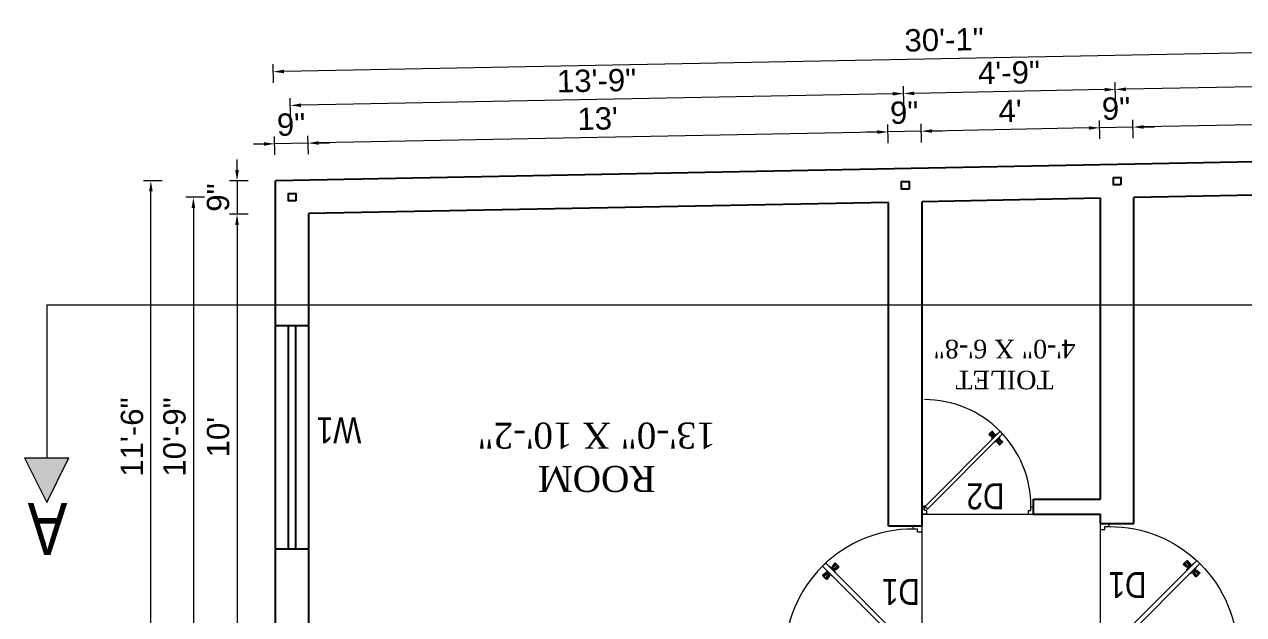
# Model space of a CAD drawing. Header units: inches. Extents: x 392906 to 410488, y -52747 to -40742.
# Drawn here: x 400132.8 to 400460.9, y -50950.3 to -50791.6 of the extents above; entities that cross this region are included whole.
import ezdxf

# ---------------------------------------------------------------- set-up
doc = ezdxf.new("R2010")
doc.units = ezdxf.units.IN
doc.header["$LTSCALE"] = 2
doc.header["$MEASUREMENT"] = 0
doc.header["$PDMODE"] = 34
doc.layers.get('0').update_dxf_attribs({"linetype": 'CONTINUOUS'})
doc.layers.get('DEFPOINTS').update_dxf_attribs({"color": 141, "linetype": 'CONTINUOUS'})
for name, color, linetype, lineweight in [('DOOR & WIN', 1, 'CONTINUOUS', 25), ('PUERTAS', 7, 'CONTINUOUS', 9), ('steps', 253, 'CONTINUOUS', 20)]:
    doc.layers.add(name, color=color, linetype=linetype, lineweight=lineweight)
doc.styles.add('Lettring Text', font='arial.ttf')
doc.styles.get("Standard").update_dxf_attribs({"font": 'ARIALN.TTF'})
doc.dimstyles.new('Copy of Standard', dxfattribs={"dimtxt": 6, "dimasz": 2.875, "dimexe": 2, "dimexo": 4, "dimgap": 2, "dimtad": 1, "dimdec": 0, "dimrnd": 1, "dimzin": 0, "dimdsep": 46, "dimlunit": 4, "dimtxsty": 'Lettring Text', "dimcen": 0.1, "dimclrd": 7, "dimclre": 7, "dimclrt": 7, "dimazin": 0, "dimtfac": 0.645, "dimtdec": 0, "dimtmove": 1, "dimatfit": 0, "dimfxl": 3, "dimfxlon": 1, "dimtfillclr": 256, "dimtolj": 1, "dimtzin": 0, "dimlwd": -1, "dimlwe": -1, "dimarcsym": 2})

# ---------------------------------------------------------------- blocks, each defined once
blk = doc.blocks.new('3ft')
at = {"layer": 'PUERTAS', "color": 6}
for p, q in [((1.01, 2.52), (25.23, 26.74)), ((26.05, 25.92), (25.23, 26.74)), ((26.05, 25.92), (1.77, 1.64)), ((0, 2.4), (0, 0)), ((0.72, 2.4), (0, 2.4)), ((1.6, 0), (0, 0)), ((0.72, 1.52), (0.72, 2.44)), ((0.8, 1.52), (0.72, 1.52)), ((0.8, 1.52), (0.8, 2.41)), ((0.8, 1.2), (0.8, 1.52)), ((1.6, 1.2), (0.8, 1.2)), ((1.57, 1.84), (0.94, 2.47)), ((1.63, 1.89), (0.97, 2.55)), ((1.63, 1.89), (1.57, 1.84)), ((1.77, 1.64), (1.57, 1.84)), ((1.6, 0), (1.6, 1.2)), ((34.4, 0), (34.4, 1.2)), ((34.4, 1.2), (35.2, 1.2)), ((34.4, 0), (36, 0)), ((35.2, 1.2), (35.2, 2.4)), ((35.2, 2.4), (36, 2.4)), ((36, 0), (36, 2.4))]:
    blk.add_line(p, q, dxfattribs=at)
at = {"layer": 'PUERTAS', "color": 1}
for p, q in [((21.7, 25.82), (22.14, 26.26)), ((22.58, 26.7), (22.14, 26.26)), ((22.67, 26.73), (22.17, 26.23)), ((22.61, 26.67), (22.58, 26.7)), ((23.45, 25.91), (22.79, 26.73)), ((21.67, 25.73), (22.17, 26.23)), ((22.49, 24.95), (21.67, 25.61)), ((21.73, 25.79), (21.7, 25.82)), ((22.6, 24.96), (23.02, 25.38)), ((22.61, 24.25), (22.92, 24.72)), ((22.62, 24.13), (22.61, 24.14)), ((22.7, 25.07), (22.71, 25.06)), ((22.82, 25.06), (23.08, 25.32)), ((22.94, 24.95), (22.83, 25.07)), ((22.92, 24.72), (22.92, 24.72)), ((22.93, 24.94), (23.19, 25.21)), ((22.93, 24.84), (22.93, 24.83)), ((23.44, 25.81), (23.02, 25.38)), ((23.34, 25.58), (23.08, 25.32)), ((23.46, 25.47), (23.19, 25.21)), ((23.33, 25.7), (23.34, 25.69)), ((23.45, 25.46), (23.33, 25.57)), ((23.44, 23.31), (23.45, 23.3)), ((23.56, 23.3), (24.03, 23.61)), ((23.57, 25.47), (23.57, 25.47)), ((24.15, 25.79), (23.68, 25.48)), ((23.68, 25.48), (23.68, 25.48)), ((24.03, 23.61), (24.03, 23.62)), ((24.14, 23.62), (24.14, 23.62)), ((24.25, 23.62), (24.51, 23.89)), ((24.27, 25.78), (24.26, 25.79)), ((24.26, 23.29), (24.69, 23.71)), ((24.26, 23.63), (24.37, 23.52)), ((24.26, 23.18), (24.92, 22.37)), ((24.37, 23.52), (24.63, 23.77)), ((24.37, 23.4), (24.37, 23.4)), ((24.78, 24.15), (24.51, 23.89)), ((24.89, 24.03), (24.63, 23.77)), ((25.11, 24.14), (24.69, 23.71)), ((24.77, 24.14), (24.88, 24.03)), ((24.79, 24.38), (24.78, 24.37)), ((24.78, 24.26), (24.78, 24.26)), ((25.1, 24.84), (24.79, 24.38)), ((25, 24.03), (25, 24.03)), ((25.09, 24.96), (25.1, 24.95)), ((25.22, 24.14), (26.03, 23.48)), ((26.04, 23.37), (25.54, 22.86)), ((26.01, 23.27), (25.57, 22.83)), ((25.98, 23.3), (26.01, 23.27)), ((25.04, 22.36), (25.54, 22.86)), ((25.1, 22.42), (25.13, 22.39)), ((25.13, 22.39), (25.57, 22.83))]:
    blk.add_line(p, q, dxfattribs=at)
at = {"layer": 'PUERTAS', "color": 8}
for p, q in [((22.13, 26.28), (21.98, 26.13)), ((22.13, 26.28), (22.27, 26.42)), ((22.29, 26.41), (22.27, 26.42)), ((23.16, 25.52), (22.34, 26.39)), ((23.3, 25.66), (22.5, 26.56)), ((23.41, 25.77), (22.65, 26.71)), ((23.46, 25.83), (22.72, 26.75)), ((22.57, 24.94), (21.65, 25.68)), ((22.63, 24.99), (21.69, 25.75)), ((22.74, 25.1), (21.84, 25.9)), ((22.88, 25.24), (22.01, 26.06)), ((22.69, 24.32), (23.02, 24.83)), ((22.95, 24.96), (22.84, 25.07)), ((22.98, 24.99), (22.86, 25.1)), ((23.03, 25.04), (22.91, 25.15)), ((22.91, 24.53), (23.1, 24.91)), ((23.11, 25.12), (22.99, 25.23)), ((23.13, 24.76), (23.18, 24.99)), ((23.28, 25.3), (23.17, 25.41)), ((23.36, 25.37), (23.25, 25.49)), ((23.31, 24.94), (23.28, 25.08)), ((23.41, 25.43), (23.3, 25.54)), ((23.46, 25.09), (23.32, 25.13)), ((23.44, 25.45), (23.33, 25.56)), ((23.64, 25.27), (23.41, 25.22)), ((23.87, 25.49), (23.49, 25.3)), ((24.08, 25.71), (23.57, 25.38)), ((23.63, 23.38), (24.14, 23.72)), ((23.84, 23.6), (24.22, 23.79)), ((24.07, 23.82), (24.3, 23.88)), ((24.25, 24), (24.39, 23.97)), ((24.25, 23.26), (24.99, 22.34)), ((24.27, 23.64), (24.38, 23.53)), ((24.3, 23.67), (24.41, 23.56)), ((24.3, 23.32), (25.06, 22.38)), ((24.35, 23.72), (24.46, 23.61)), ((24.4, 24.15), (24.43, 24.01)), ((24.41, 23.43), (25.2, 22.53)), ((24.43, 23.8), (24.54, 23.69)), ((24.58, 24.33), (24.52, 24.1)), ((24.55, 23.57), (25.37, 22.7)), ((24.6, 23.97), (24.72, 23.86)), ((24.8, 24.56), (24.61, 24.18)), ((25.02, 24.77), (24.68, 24.26)), ((24.68, 24.05), (24.79, 23.94)), ((24.73, 24.1), (24.85, 23.99)), ((24.76, 24.13), (24.87, 24.02)), ((24.83, 23.85), (25.7, 23.03)), ((24.97, 23.99), (25.87, 23.2)), ((25.08, 24.1), (26.02, 23.34)), ((25.14, 24.15), (26.06, 23.41)), ((25.72, 22.98), (25.73, 22.97)), ((25.58, 22.82), (25.43, 22.67)), ((25.58, 22.82), (25.73, 22.97)), ((0, 0), (36, 0))]:
    blk.add_line(p, q, dxfattribs=at)
at = {"layer": 'PUERTAS', "color": 2}
for p, q in [((21.99, 26.11), (21.98, 26.13)), ((25.42, 22.68), (25.43, 22.67))]:
    blk.add_line(p, q, dxfattribs=at)
at = {"layer": 'PUERTAS', "color": 6}
for radius in [0.155, 0.0752]:
    blk.add_circle((0.82, 2.56), radius, dxfattribs=at)
blk.add_arc((0.82, 2.56), 34.38, 359.7285, 90.0333, dxfattribs=at)
at = {"layer": 'PUERTAS', "color": 1}
for centre, start, end in [((22.73, 26.68), 38.9236, 135), ((22.54, 25.01), 231.0764, 315), ((22.67, 24.2), 135, 225), ((22.77, 25.12), 225, 315), ((22.99, 24.89), 135, 219.7428), ((22.87, 24.78), 315, 39.7428), ((23.28, 25.63), 315, 45), ((23.39, 25.86), 315, 38.9236), ((23.51, 23.36), 225, 315), ((23.51, 25.41), 50.2572, 135), ((23.62, 25.53), 230.2572, 315), ((24.09, 23.56), 50.2572, 135), ((24.2, 23.68), 230.2572, 315), ((24.2, 25.73), 45, 135), ((24.32, 23.23), 135, 218.9236), ((24.42, 23.46), 135, 225), ((24.84, 24.31), 135, 219.7428), ((24.72, 24.21), 315, 39.7428), ((24.94, 23.98), 45, 135), ((25.04, 24.89), 315, 45), ((25.17, 24.08), 51.0764, 135), ((25.98, 23.42), 315, 51.0764), ((24.98, 22.42), 218.9236, 315)]:
    blk.add_arc(centre, 0.08, start, end, dxfattribs=at)
blk = doc.blocks.new('*U199')
at = {"color": 3, "xscale": -1}
blk.add_blockref('3ft', (42, 0), dxfattribs=at)
blk = doc.blocks.new('2ft6in')
at = {"layer": 'PUERTAS', "color": 2}
for p, q in [((0.84, 2.1), (21.02, 22.28)), ((21.71, 21.6), (1.47, 1.37)), ((18.33, 21.76), (18.31, 21.77)), ((21.71, 21.6), (21.02, 22.28)), ((21.18, 18.9), (21.2, 18.89)), ((0, 2), (0, 0)), ((0.6, 2), (0, 2)), ((1.33, 0), (0, 0)), ((0.6, 1.26), (0.6, 2.04)), ((0.67, 1.26), (0.6, 1.26)), ((0.67, 1.26), (0.67, 2.01)), ((0.67, 1), (0.67, 1.26)), ((1.33, 1), (0.67, 1)), ((1.31, 1.53), (0.79, 2.06)), ((1.36, 1.58), (0.81, 2.12)), ((1.36, 1.58), (1.31, 1.53)), ((1.47, 1.37), (1.31, 1.53)), ((1.33, 0), (1.33, 1)), ((28.67, 0), (28.67, 1)), ((28.67, 1), (29.33, 1)), ((28.67, 0), (30, 0)), ((29.33, 1), (29.33, 2)), ((29.33, 2), (30, 2)), ((30, 0), (30, 2))]:
    blk.add_line(p, q, dxfattribs=at)
at = {"layer": 'PUERTAS', "color": 8}
for p, q in [((18.81, 20.78), (18.04, 21.4)), ((18.86, 20.83), (18.08, 21.46)), ((18.95, 20.92), (18.2, 21.58)), ((18.44, 21.9), (18.31, 21.77)), ((19.07, 21.03), (18.34, 21.72)), ((18.44, 21.9), (18.56, 22.02)), ((18.58, 22.01), (18.56, 22.02)), ((19.3, 21.26), (18.61, 22)), ((19.42, 21.38), (18.75, 22.14)), ((19.51, 21.48), (18.88, 22.26)), ((18.91, 20.27), (19.19, 20.69)), ((19.55, 21.53), (18.93, 22.3)), ((19.13, 20.8), (19.03, 20.9)), ((19.15, 20.82), (19.05, 20.92)), ((19.09, 20.44), (19.25, 20.76)), ((19.19, 20.87), (19.1, 20.96)), ((19.25, 20.93), (19.16, 21.02)), ((19.28, 20.63), (19.32, 20.83)), ((19.4, 21.08), (19.31, 21.17)), ((19.47, 21.15), (19.38, 21.24)), ((19.43, 20.78), (19.4, 20.9)), ((19.51, 21.19), (19.42, 21.28)), ((19.55, 20.91), (19.43, 20.94)), ((19.53, 21.21), (19.44, 21.3)), ((19.7, 21.06), (19.51, 21.01)), ((19.89, 21.24), (19.58, 21.08)), ((20.07, 21.42), (19.64, 21.15)), ((19.69, 19.49), (20.12, 19.76)), ((19.87, 19.67), (20.18, 19.83)), ((20.06, 19.85), (20.25, 19.9)), ((20.21, 20), (20.33, 19.97)), ((20.23, 19.7), (20.32, 19.61)), ((20.25, 19.72), (20.34, 19.63)), ((20.29, 19.76), (20.38, 19.67)), ((20.33, 20.13), (20.36, 20.01)), ((20.36, 19.83), (20.45, 19.74)), ((20.48, 20.28), (20.44, 20.08)), ((20.5, 19.98), (20.6, 19.89)), ((20.67, 20.47), (20.51, 20.15)), ((20.85, 20.64), (20.57, 20.22)), ((20.57, 20.04), (20.66, 19.95)), ((20.61, 20.09), (20.7, 19.99)), ((20.63, 20.11), (20.72, 20.01)), ((20.69, 19.87), (21.42, 19.19)), ((20.81, 19.99), (21.56, 19.33)), ((20.9, 20.08), (21.68, 19.45)), ((20.95, 20.13), (21.72, 19.51)), ((20.21, 19.38), (20.83, 18.61)), ((20.25, 19.43), (20.88, 18.65)), ((20.34, 19.53), (21, 18.77)), ((20.46, 19.64), (21.14, 18.91)), ((21.32, 19.01), (21.2, 18.89)), ((21.32, 19.01), (21.44, 19.14)), ((21.43, 19.15), (21.44, 19.14)), ((0, 0), (30, 0))]:
    blk.add_line(p, q, dxfattribs=at)
at = {"layer": 'PUERTAS', "color": 1}
for p, q in [((18.06, 21.44), (18.48, 21.86)), ((18.74, 20.79), (18.06, 21.34)), ((18.08, 21.51), (18.45, 21.88)), ((18.11, 21.49), (18.08, 21.51)), ((18.82, 22.25), (18.45, 21.88)), ((18.9, 22.28), (18.48, 21.86)), ((18.84, 22.23), (18.82, 22.25)), ((18.83, 20.8), (19.18, 21.15)), ((18.84, 20.21), (19.1, 20.6)), ((18.85, 20.11), (18.84, 20.12)), ((18.92, 20.89), (18.93, 20.88)), ((19.54, 21.59), (18.99, 22.27)), ((19.02, 20.88), (19.24, 21.1)), ((19.12, 20.8), (19.03, 20.89)), ((19.1, 20.7), (19.11, 20.69)), ((19.1, 20.6), (19.1, 20.6)), ((19.11, 20.79), (19.33, 21.01)), ((19.54, 21.5), (19.18, 21.15)), ((19.45, 21.31), (19.24, 21.1)), ((19.55, 21.22), (19.33, 21.01)), ((19.45, 21.41), (19.45, 21.41)), ((19.54, 21.22), (19.45, 21.31)), ((19.64, 21.23), (19.64, 21.23)), ((19.74, 21.24), (19.73, 21.23)), ((20.12, 21.49), (19.74, 21.24)), ((20.21, 19.69), (20.43, 19.9)), ((20.22, 21.48), (20.22, 21.49)), ((20.22, 19.41), (20.57, 19.76)), ((20.22, 19.69), (20.31, 19.6)), ((20.31, 19.6), (20.52, 19.81)), ((20.65, 20.12), (20.43, 19.9)), ((20.74, 20.03), (20.52, 19.81)), ((20.93, 20.11), (20.57, 19.76)), ((20.64, 20.11), (20.73, 20.02)), ((20.66, 20.31), (20.65, 20.31)), ((20.65, 20.21), (20.65, 20.22)), ((20.91, 20.7), (20.66, 20.31)), ((20.84, 20.02), (20.83, 20.03)), ((20.91, 20.8), (20.91, 20.79)), ((21.02, 20.12), (21.7, 19.57)), ((19.53, 19.43), (19.54, 19.42)), ((19.64, 19.42), (20.02, 19.67)), ((20.02, 19.67), (20.03, 19.68)), ((20.12, 19.68), (20.12, 19.68)), ((20.22, 19.32), (20.76, 18.64)), ((20.31, 19.5), (20.31, 19.5)), ((20.86, 18.63), (21.28, 19.05)), ((20.91, 18.68), (20.94, 18.66)), ((20.94, 18.66), (21.31, 19.03)), ((21.7, 19.47), (21.28, 19.05)), ((21.67, 19.4), (21.31, 19.03)), ((21.65, 19.42), (21.67, 19.4))]:
    blk.add_line(p, q, dxfattribs=at)
at = {"layer": 'PUERTAS', "color": 2}
for radius in [0.129, 0.0627]:
    blk.add_circle((0.68, 2.14), radius, dxfattribs=at)
at = {"layer": 'PUERTAS', "color": 8}
blk.add_arc((0.68, 2.14), 28.65, 359.7285, 90.0333, dxfattribs=at)
at = {"layer": 'PUERTAS', "color": 1}
for centre, start, end in [((18.78, 20.84), 231.0764, 315), ((18.89, 20.16), 135, 225), ((18.94, 22.23), 38.9236, 135), ((18.97, 20.93), 225, 315), ((19.16, 20.74), 135, 219.7428), ((19.06, 20.65), 315, 39.7428), ((19.4, 21.36), 315, 45), ((19.49, 21.55), 315, 38.9236), ((19.6, 21.18), 50.2572, 135), ((19.68, 21.28), 230.2572, 315), ((20.07, 19.63), 50.2572, 135), ((20.17, 21.44), 45, 135), ((20.7, 20.26), 135, 219.7428), ((20.6, 20.17), 315, 39.7428), ((20.78, 19.98), 45, 135), ((20.87, 20.75), 315, 45), ((20.98, 20.07), 51.0764, 135), ((19.59, 19.47), 225, 315), ((20.16, 19.73), 230.2572, 315), ((20.27, 19.36), 135, 218.9236), ((20.35, 19.55), 135, 225), ((20.82, 18.68), 218.9236, 315), ((21.65, 19.52), 315, 51.0764)]:
    blk.add_arc(centre, 0.0667, start, end, dxfattribs=at)
blk = doc.blocks.new('*U202')
at = {"color": 3}
blk.add_blockref('2ft6in', (0, 0), dxfattribs=at)
blk = doc.blocks.new('*D1100')
at = {"layer": 'DEFPOINTS', "color": 0, "ltscale": 0.5, "transparency": 16777216}
for p in [(400431.12, -50819.21), (400552.53, -50826.82), (400431.32, -50829.17)]:
    blk.add_point(p, dxfattribs=at)
at = {"layer": 'steps', "color": 7, "ltscale": 0.5, "transparency": 16777216}
for p, q in [((400552.39, -50819.87), (400552.29, -50814.87)), ((400431.18, -50822.21), (400431.09, -50817.22)), ((400549.46, -50816.92), (400434, -50819.16))]:
    blk.add_line(p, q, dxfattribs=at)
for points in [[(400549.45, -50816.44), (400549.47, -50817.4), (400552.33, -50816.87)], [(400433.99, -50818.68), (400434.01, -50819.64), (400431.12, -50819.21)]]:
    blk.add_solid(points, dxfattribs=at)
at = {"layer": 'steps', "color": 7, "ltscale": 0.5, "transparency": 16777216, "insert": (400491.63, -50812.98), "char_height": 6, "attachment_point": 5, "rotation": 1.1097, "style": 'Lettring Text'}
blk.add_mtext('\\A1;10\'-1"', dxfattribs=at)
blk = doc.blocks.new('*D1101')
at = {"layer": 'DEFPOINTS', "color": 0, "ltscale": 0.5, "transparency": 16777216}
for p in [(400422.12, -50819.39), (400422.32, -50829.35), (400431.32, -50829.17)]:
    blk.add_point(p, dxfattribs=at)
at = {"layer": 'steps', "color": 7, "ltscale": 0.5, "transparency": 16777216}
for p, q in [((400422.18, -50822.39), (400422.09, -50817.39)), ((400431.18, -50822.21), (400431.09, -50817.22)), ((400419.25, -50819.44), (400416.38, -50819.5)), ((400431.12, -50819.21), (400422.12, -50819.39)), ((400434, -50819.16), (400436.87, -50819.1))]:
    blk.add_line(p, q, dxfattribs=at)
for points in [[(400419.24, -50818.97), (400419.26, -50819.92), (400422.12, -50819.39)], [(400433.99, -50818.68), (400434.01, -50819.64), (400431.12, -50819.21)]]:
    blk.add_solid(points, dxfattribs=at)
at = {"layer": 'steps', "color": 7, "ltscale": 0.5, "transparency": 16777216, "insert": (400426.53, -50814.24), "char_height": 6, "attachment_point": 5, "rotation": 1.1097, "style": 'Lettring Text'}
blk.add_mtext('\\A1;9"', dxfattribs=at)
blk = doc.blocks.new('*D1102')
at = {"layer": 'DEFPOINTS', "color": 0, "ltscale": 0.5, "transparency": 16777216}
for p in [(400374.12, -50820.32), (400374.32, -50830.28), (400422.32, -50829.35)]:
    blk.add_point(p, dxfattribs=at)
at = {"layer": 'steps', "color": 7, "ltscale": 0.5, "transparency": 16777216}
for p, q in [((400374.18, -50823.32), (400374.09, -50818.32)), ((400422.18, -50822.39), (400422.09, -50817.39)), ((400419.25, -50819.44), (400377, -50820.26))]:
    blk.add_line(p, q, dxfattribs=at)
for points in [[(400376.99, -50819.78), (400377.01, -50820.74), (400374.12, -50820.32)], [(400419.24, -50818.97), (400419.26, -50819.92), (400422.12, -50819.39)]]:
    blk.add_solid(points, dxfattribs=at)
at = {"layer": 'steps', "color": 7, "ltscale": 0.5, "transparency": 16777216, "insert": (400398.03, -50814.86), "char_height": 6, "attachment_point": 5, "rotation": 1.1097, "style": 'Lettring Text'}
blk.add_mtext("\\A1;4'", dxfattribs=at)
blk = doc.blocks.new('*D1103')
at = {"layer": 'DEFPOINTS', "color": 0, "ltscale": 0.5, "transparency": 16777216}
for p in [(400365.12, -50820.49), (400365.32, -50830.45), (400374.32, -50830.28)]:
    blk.add_point(p, dxfattribs=at)
at = {"layer": 'steps', "color": 7, "ltscale": 0.5, "transparency": 16777216}
for p, q in [((400365.18, -50823.49), (400365.09, -50818.49)), ((400374.18, -50823.32), (400374.09, -50818.32)), ((400362.25, -50820.55), (400359.38, -50820.6)), ((400374.12, -50820.32), (400365.12, -50820.49)), ((400377, -50820.26), (400379.87, -50820.21))]:
    blk.add_line(p, q, dxfattribs=at)
for points in [[(400362.24, -50820.07), (400362.26, -50821.03), (400365.12, -50820.49)], [(400376.99, -50819.78), (400377.01, -50820.74), (400374.12, -50820.32)]]:
    blk.add_solid(points, dxfattribs=at)
at = {"layer": 'steps', "color": 7, "ltscale": 0.5, "transparency": 16777216, "insert": (400369.53, -50815.34), "char_height": 6, "attachment_point": 5, "rotation": 1.1097, "style": 'Lettring Text'}
blk.add_mtext('\\A1;9"', dxfattribs=at)
blk = doc.blocks.new('*D1104')
at = {"layer": 'DEFPOINTS', "color": 0, "ltscale": 0.5, "transparency": 16777216}
for p in [(400209.12, -50823.51), (400365.32, -50830.45), (400209.32, -50833.47)]:
    blk.add_point(p, dxfattribs=at)
at = {"layer": 'steps', "color": 7, "ltscale": 0.5, "transparency": 16777216}
for p, q in [((400365.18, -50823.49), (400365.09, -50818.49)), ((400209.18, -50826.51), (400209.09, -50821.52)), ((400362.25, -50820.55), (400212, -50823.46))]:
    blk.add_line(p, q, dxfattribs=at)
for points in [[(400362.24, -50820.07), (400362.26, -50821.03), (400365.12, -50820.49)], [(400211.99, -50822.98), (400212.01, -50823.94), (400209.12, -50823.51)]]:
    blk.add_solid(points, dxfattribs=at)
at = {"layer": 'steps', "color": 7, "ltscale": 0.5, "transparency": 16777216, "insert": (400287.03, -50816.94), "char_height": 6, "attachment_point": 5, "rotation": 1.1097, "style": 'Lettring Text'}
blk.add_mtext("\\A1;13'", dxfattribs=at)
blk = doc.blocks.new('*D1105')
at = {"layer": 'DEFPOINTS', "color": 0, "ltscale": 0.5, "transparency": 16777216}
for p in [(400200.12, -50823.69), (400200.32, -50833.65), (400209.32, -50833.47)]:
    blk.add_point(p, dxfattribs=at)
at = {"layer": 'steps', "color": 7, "ltscale": 0.5, "transparency": 16777216}
for p, q in [((400200.18, -50826.69), (400200.09, -50821.69)), ((400209.18, -50826.51), (400209.09, -50821.52)), ((400197.25, -50823.75), (400194.38, -50823.8)), ((400209.12, -50823.51), (400200.12, -50823.69)), ((400212, -50823.46), (400214.87, -50823.4))]:
    blk.add_line(p, q, dxfattribs=at)
for points in [[(400197.24, -50823.27), (400197.26, -50824.22), (400200.12, -50823.69)], [(400211.99, -50822.98), (400212.01, -50823.94), (400209.12, -50823.51)]]:
    blk.add_solid(points, dxfattribs=at)
at = {"layer": 'steps', "color": 7, "ltscale": 0.5, "transparency": 16777216, "insert": (400204.53, -50818.54), "char_height": 6, "attachment_point": 5, "rotation": 1.1097, "style": 'Lettring Text'}
blk.add_mtext('\\A1;9"', dxfattribs=at)
blk = doc.blocks.new('*D1106')
at = {"layer": 'DEFPOINTS', "color": 0, "ltscale": 0.5, "transparency": 16777216}
for p in [(400426.34, -50809.08), (400557.54, -50831.23), (400426.82, -50833.76)]:
    blk.add_point(p, dxfattribs=at)
at = {"layer": 'steps', "color": 7, "ltscale": 0.5, "transparency": 16777216}
for p, q in [((400557.12, -50809.55), (400557.02, -50804.55)), ((400426.4, -50812.08), (400426.3, -50807.08)), ((400554.19, -50806.6), (400429.21, -50809.02))]:
    blk.add_line(p, q, dxfattribs=at)
for points in [[(400429.2, -50808.54), (400429.22, -50809.5), (400426.34, -50809.08)], [(400554.18, -50806.12), (400554.2, -50807.08), (400557.06, -50806.55)]]:
    blk.add_solid(points, dxfattribs=at)
at = {"layer": 'steps', "color": 7, "ltscale": 0.5, "transparency": 16777216, "insert": (400491.6, -50802.75), "char_height": 6, "attachment_point": 5, "rotation": 1.1097, "style": 'Lettring Text'}
blk.add_mtext('\\A1;10\'-11"', dxfattribs=at)
blk = doc.blocks.new('*D1107')
at = {"layer": 'DEFPOINTS', "color": 0, "ltscale": 0.5, "transparency": 16777216}
for p in [(400369.34, -50810.18), (400369.82, -50834.86), (400426.82, -50833.76)]:
    blk.add_point(p, dxfattribs=at)
at = {"layer": 'steps', "color": 7, "ltscale": 0.5, "transparency": 16777216}
for p, q in [((400369.4, -50813.18), (400369.3, -50808.18)), ((400426.4, -50812.08), (400426.3, -50807.08)), ((400423.46, -50809.13), (400372.21, -50810.13))]:
    blk.add_line(p, q, dxfattribs=at)
for points in [[(400423.46, -50808.66), (400423.47, -50809.61), (400426.34, -50809.08)], [(400372.2, -50809.65), (400372.22, -50810.61), (400369.34, -50810.18)]]:
    blk.add_solid(points, dxfattribs=at)
at = {"layer": 'steps', "color": 7, "ltscale": 0.5, "transparency": 16777216, "insert": (400397.74, -50804.57), "char_height": 6, "attachment_point": 5, "rotation": 1.1097, "style": 'Lettring Text'}
blk.add_mtext('\\A1;4\'-9"', dxfattribs=at)
blk = doc.blocks.new('*D1108')
at = {"layer": 'DEFPOINTS', "color": 0, "ltscale": 0.5, "transparency": 16777216}
for p in [(400204.34, -50813.38), (400369.82, -50834.86), (400204.82, -50838.06)]:
    blk.add_point(p, dxfattribs=at)
at = {"layer": 'steps', "color": 7, "ltscale": 0.5, "transparency": 16777216}
for p, q in [((400369.4, -50813.18), (400369.3, -50808.18)), ((400204.4, -50816.38), (400204.3, -50811.38)), ((400366.46, -50810.24), (400207.21, -50813.32))]:
    blk.add_line(p, q, dxfattribs=at)
for points in [[(400366.46, -50809.76), (400366.47, -50810.72), (400369.34, -50810.18)], [(400207.2, -50812.84), (400207.22, -50813.8), (400204.34, -50813.38)]]:
    blk.add_solid(points, dxfattribs=at)
at = {"layer": 'steps', "color": 7, "ltscale": 0.5, "transparency": 16777216, "insert": (400286.74, -50806.72), "char_height": 6, "attachment_point": 5, "rotation": 1.1097, "style": 'Lettring Text'}
blk.add_mtext('\\A1;13\'-9"', dxfattribs=at)
blk = doc.blocks.new('*D1109')
at = {"layer": 'DEFPOINTS', "color": 0, "ltscale": 0.5, "transparency": 16777216}
for p in [(400199.75, -50804.31), (400561.56, -50826.65), (400200.32, -50833.65)]:
    blk.add_point(p, dxfattribs=at)
at = {"layer": 'steps', "color": 7, "ltscale": 0.5, "transparency": 16777216}
for p, q in [((400561.05, -50800.31), (400560.95, -50795.31)), ((400558.12, -50797.36), (400202.62, -50804.25)), ((400199.81, -50807.31), (400199.71, -50802.31))]:
    blk.add_line(p, q, dxfattribs=at)
for points in [[(400558.11, -50796.89), (400558.13, -50797.84), (400560.99, -50797.31)], [(400202.61, -50803.77), (400202.63, -50804.73), (400199.75, -50804.31)]]:
    blk.add_solid(points, dxfattribs=at)
at = {"layer": 'steps', "color": 7, "ltscale": 0.5, "transparency": 16777216, "insert": (400380.27, -50795.74), "char_height": 6, "attachment_point": 5, "rotation": 1.1097, "style": 'Lettring Text'}
blk.add_mtext('\\A1;30\'-1"', dxfattribs=at)
blk = doc.blocks.new('*D1122')
at = {"layer": 'DEFPOINTS', "color": 0, "ltscale": 0.5, "transparency": 16777216}
for p in [(400200.32, -50833.65), (400189.99, -50842.65), (400200.32, -50842.65)]:
    blk.add_point(p, dxfattribs=at)
at = {"layer": 'steps', "color": 7, "ltscale": 0.5, "transparency": 16777216}
for p, q in [((400189.99, -50830.77), (400189.99, -50827.9)), ((400192.99, -50833.65), (400187.99, -50833.65)), ((400189.99, -50833.65), (400189.99, -50842.65)), ((400192.99, -50842.65), (400187.99, -50842.65)), ((400189.99, -50845.52), (400189.99, -50848.4))]:
    blk.add_line(p, q, dxfattribs=at)
for points in [[(400189.51, -50830.77), (400190.47, -50830.77), (400189.99, -50833.65)], [(400189.51, -50845.52), (400190.47, -50845.52), (400189.99, -50842.65)]]:
    blk.add_solid(points, dxfattribs=at)
at = {"layer": 'steps', "color": 7, "ltscale": 0.5, "transparency": 16777216, "insert": (400184.92, -50838.15), "char_height": 6, "attachment_point": 5, "rotation": 90, "style": 'Lettring Text'}
blk.add_mtext('\\A1;9"', dxfattribs=at)
blk = doc.blocks.new('*D1123')
at = {"layer": 'DEFPOINTS', "color": 0, "ltscale": 0.5, "transparency": 16777216}
for p in [(400200.32, -50842.65), (400189.99, -50962.5), (400200.32, -50962.5)]:
    blk.add_point(p, dxfattribs=at)
at = {"layer": 'steps', "color": 7, "ltscale": 0.5, "transparency": 16777216}
for p, q in [((400192.99, -50842.65), (400187.99, -50842.65)), ((400189.99, -50845.52), (400189.99, -50959.62)), ((400192.99, -50962.5), (400187.99, -50962.5))]:
    blk.add_line(p, q, dxfattribs=at)
for points in [[(400189.51, -50845.52), (400190.47, -50845.52), (400189.99, -50842.65)], [(400189.51, -50959.62), (400190.47, -50959.62), (400189.99, -50962.5)]]:
    blk.add_solid(points, dxfattribs=at)
at = {"layer": 'steps', "color": 7, "ltscale": 0.5, "transparency": 16777216, "insert": (400184.92, -50902.57), "char_height": 6, "attachment_point": 5, "rotation": 90, "style": 'Lettring Text'}
blk.add_mtext("\\A1;10'", dxfattribs=at)
blk = doc.blocks.new('*D1127')
at = {"layer": 'DEFPOINTS', "color": 0, "ltscale": 0.5, "transparency": 16777216}
for p in [(400204.82, -50838.06), (400178.25, -50967), (400204.82, -50967)]:
    blk.add_point(p, dxfattribs=at)
at = {"layer": 'steps', "color": 7, "ltscale": 0.5, "transparency": 16777216}
for p, q in [((400181.25, -50838.06), (400176.25, -50838.06)), ((400178.25, -50840.94), (400178.25, -50964.12)), ((400181.25, -50967), (400176.25, -50967))]:
    blk.add_line(p, q, dxfattribs=at)
for points in [[(400177.78, -50840.94), (400178.73, -50840.94), (400178.25, -50838.06)], [(400177.78, -50964.12), (400178.73, -50964.12), (400178.25, -50967)]]:
    blk.add_solid(points, dxfattribs=at)
at = {"layer": 'steps', "color": 7, "ltscale": 0.5, "transparency": 16777216, "insert": (400173.19, -50902.53), "char_height": 6, "attachment_point": 5, "rotation": 90, "style": 'Lettring Text'}
blk.add_mtext('\\A1;10\'-9"', dxfattribs=at)
blk = doc.blocks.new('*D1129')
at = {"layer": 'DEFPOINTS', "color": 0, "ltscale": 0.5, "transparency": 16777216}
for p in [(400166.81, -50833.65), (400200.32, -50833.65), (400200.32, -50971.5)]:
    blk.add_point(p, dxfattribs=at)
at = {"layer": 'steps', "color": 7, "ltscale": 0.5, "transparency": 16777216}
for p, q in [((400169.81, -50833.65), (400164.81, -50833.65)), ((400166.81, -50968.62), (400166.81, -50836.52)), ((400169.81, -50971.5), (400164.81, -50971.5))]:
    blk.add_line(p, q, dxfattribs=at)
for points in [[(400166.33, -50836.52), (400167.29, -50836.52), (400166.81, -50833.65)], [(400166.33, -50968.62), (400167.29, -50968.62), (400166.81, -50971.5)]]:
    blk.add_solid(points, dxfattribs=at)
at = {"layer": 'steps', "color": 7, "ltscale": 0.5, "transparency": 16777216, "insert": (400161.75, -50902.57), "char_height": 6, "attachment_point": 5, "rotation": 90, "style": 'Lettring Text'}
blk.add_mtext('\\A1;11\'-6"', dxfattribs=at)

msp = doc.modelspace()

# ---------------------------------------------------------------- hatches: boundary and pattern name
at = {"linetype": 'ByBlock', "lineweight": 5}
msp.add_hatch(color=7, dxfattribs=at).paths.add_polyline_path([(400138.77, -50920.15), (400132.77, -50908.15), (400144.77, -50908.15)])

# ---------------------------------------------------------------- linework, layer by layer
at = {"ltscale": 0.5}
for p, q in [((400561.56, -50826.65), (400200.32, -50833.65)), ((400200.32, -50971.5), (400200.32, -50833.65)), ((400562.55, -50835.63), (400431.32, -50838.17)), ((400431.32, -50925.82), (400431.32, -50838.17)), ((400365.32, -50839.45), (400209.32, -50842.47)), ((400365.32, -50926.5), (400365.32, -50839.45)), ((400422.32, -50838.35), (400374.32, -50839.28)), ((400374.32, -50926.5), (400374.32, -50839.28)), ((400422.32, -50919.28), (400422.32, -50838.35)), ((400209.32, -50962.5), (400209.32, -50842.47)), ((400200.32, -50872.57), (400209.32, -50872.57)), ((400203.82, -50932.57), (400203.82, -50872.57)), ((400205.82, -50932.57), (400205.82, -50872.57)), ((400404.3, -50919.28), (400422.32, -50919.28)), ((400404.3, -50923.28), (400404.3, -50919.28)), ((400404.3, -50923.28), (400422.32, -50923.28)), ((400422.32, -50925.82), (400422.32, -50923.28)), ((400374.32, -50926.5), (400365.32, -50926.5)), ((400422.32, -50925.82), (400431.32, -50925.82)), ((400200.32, -50932.57), (400209.32, -50932.57))]:
    msp.add_line(p, q, dxfattribs=at)
at = {"color": 7, "linetype": 'ByBlock', "lineweight": 5}
for p, q in [((400138.77, -50866.98), (400633.09, -50866.98)), ((400138.77, -50866.98), (400138.77, -50908.15)), ((400132.77, -50908.15), (400144.77, -50908.15)), ((400132.77, -50908.15), (400138.77, -50920.15)), ((400138.77, -50920.15), (400144.77, -50908.15))]:
    msp.add_line(p, q, dxfattribs=at)
at = {"ltscale": 0.5}
for points in [[(400370.82, -50835.86), (400368.82, -50835.86), (400368.82, -50833.86), (400370.82, -50833.86)], [(400427.82, -50834.76), (400425.82, -50834.76), (400425.82, -50832.76), (400427.82, -50832.76)], [(400205.82, -50839.06), (400203.82, -50839.06), (400203.82, -50837.06), (400205.82, -50837.06)]]:
    msp.add_lwpolyline(points, close=True, dxfattribs=at)

# ---------------------------------------------------------------- block references
at = {"layer": 'DOOR & WIN'}
msp.add_blockref('*U202', (400374.3, -50923.29), dxfattribs=at)
at = {"layer": 'DOOR & WIN', "xscale": -1, "rotation": 90}
msp.add_blockref('*U199', (400374.32, -50920.5), dxfattribs=at)
at = {"layer": 'DOOR & WIN', "rotation": 270}
msp.add_blockref('*U199', (400422.32, -50919.82), dxfattribs=at)

# ---------------------------------------------------------------- texts
at = {"color": 7, "linetype": 'ByBlock', "lineweight": 5, "insert": (400133.65, -50934.25), "char_height": 14, "width": 26.5803, "attachment_point": 3, "rotation": 180}
msp.add_mtext('A', dxfattribs=at)
at = {"layer": 'steps', "color": 7, "ltscale": 0.3, "rotation": 180}
for s, insert, char_height, width, attachment_point in [('{\\fTimes New Roman|b0|i0|c0|p18;TOILET\\P4\'-0" X 6\'-8"}', (400396.52, -50889.74), 5, 67.6616, 2), ('W1', (400217.43, -50897.24), 7, 18.6213, 8), ('{\\fTimes New Roman|b0|i0|c0|p18;ROOM\\P13\'-0" X 10\'-2"}', (400286.77, -50917.35), 7, 67.6616, 2)]:
    msp.add_mtext(s, dxfattribs=dict(at, insert=insert, char_height=char_height, width=width, attachment_point=attachment_point))
at = {"layer": 'steps', "color": 7, "ltscale": 0.3, "char_height": 7, "attachment_point": 2, "rotation": 180}
for s, insert in [('D2', (400391.41, -50921.98)), ('{\\W1;D1}', (400429.62, -50945.85)), ('{\\W1;D1}', (400368.64, -50947.7))]:
    msp.add_mtext_dynamic_manual_height_columns(s, width=18.6213, gutter_width=40, heights=[0], dxfattribs=dict(at, insert=insert))

# ---------------------------------------------------------------- dimensions: what is measured, and where the dimension line sits
at = {"layer": 'steps', "ltscale": 0.5}
for p1, p2, distance, picture, middle in [((400561.56, -50826.65), (400200.32, -50833.65), -29.35, '*D1109', (400380.27, -50795.74)), ((400557.54, -50831.23), (400426.82, -50833.76), -24.69, '*D1106', (400491.6, -50802.75))]:
    dim = msp.add_aligned_dim(p1=p1, p2=p2, distance=distance, dimstyle='Copy of Standard', dxfattribs=at)
    dim.commit()
    dim.dimension.update_dxf_attribs({"geometry": picture, "text_midpoint": middle})
for base, p1, p2, angle, picture, middle in [((400369.34, -50810.18), (400426.82, -50833.76), (400369.82, -50834.86), 1.1097, '*D1107', (400397.74, -50804.57)), ((400204.34, -50813.38), (400369.82, -50834.86), (400204.82, -50838.06), 1.1097, '*D1108', (400286.74, -50806.72)), ((400374.12, -50820.32), (400422.32, -50829.35), (400374.32, -50830.28), 1.1097, '*D1102', (400398.03, -50814.86)), ((400431.12, -50819.21), (400552.53, -50826.82), (400431.32, -50829.17), 1.1097, '*D1100', (400491.63, -50812.98)), ((400209.12, -50823.51), (400365.32, -50830.45), (400209.32, -50833.47), 1.1097, '*D1104', (400287.03, -50816.94)), ((400166.81, -50833.65), (400200.32, -50971.5), (400200.32, -50833.65), 270, '*D1129', (400161.75, -50902.57)), ((400178.25, -50967), (400204.82, -50838.06), (400204.82, -50967), 270, '*D1127', (400173.19, -50902.53)), ((400189.99, -50962.5), (400200.32, -50842.65), (400200.32, -50962.5), 270, '*D1123', (400184.92, -50902.57))]:
    dim = msp.add_linear_dim(base=base, p1=p1, p2=p2, angle=angle, dimstyle='Copy of Standard', dxfattribs=at)
    dim.commit()
    dim.dimension.update_dxf_attribs({"geometry": picture, "text_midpoint": middle})
for base, p1, p2, angle, picture, middle in [((400365.12, -50820.49), (400374.32, -50830.28), (400365.32, -50830.45), 1.1097, '*D1103', (400369.62, -50820.41)), ((400422.12, -50819.39), (400431.32, -50829.17), (400422.32, -50829.35), 1.1097, '*D1101', (400426.62, -50819.3)), ((400200.12, -50823.69), (400209.32, -50833.47), (400200.32, -50833.65), 1.1097, '*D1105', (400204.62, -50823.6)), ((400189.99, -50842.65), (400200.32, -50833.65), (400200.32, -50842.65), 270, '*D1122', (400189.99, -50838.15))]:
    dim = msp.add_linear_dim(base=base, p1=p1, p2=p2, angle=angle, dimstyle='Copy of Standard', dxfattribs=at)
    dim.commit()
    dim.dimension.update_dxf_attribs({"geometry": picture, "text_midpoint": middle, "dimtype": 160})

doc.saveas('drawing.dxf')
